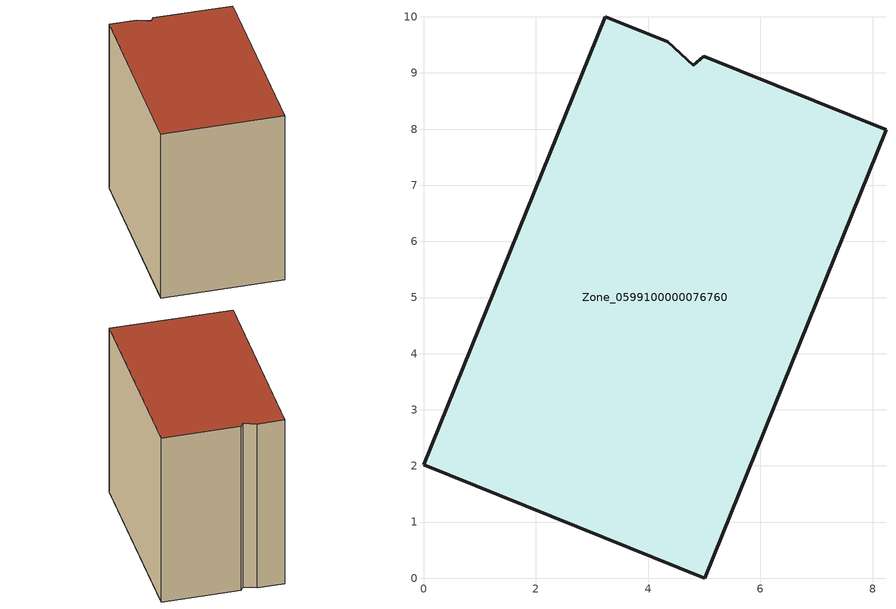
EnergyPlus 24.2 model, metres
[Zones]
Zone_0599100000076760
 floor ground (C_G): 0,2.02 3.24,10 4.35,9.55 4.81,9.14 4.99,9.29 8.24,7.99 5.01,0 z0
 wall outside (C_F): 3.24,10 0,2.02 5.01,0 8.24,7.99 4.99,9.29 4.81,9.14 4.35,9.55 3.24,10 z0:8.32
 roof outside (C_R): 8.24,7.99 4.99,9.29 4.81,9.14 4.35,9.55 3.24,10 0,2.02 5.01,0 z8.32
[BUILDING]
Pand.0599100000076760: North Axis=0; Terrain=City; Loads Convergence Tolerance Value=0.04; Temperature Convergence Tolerance Value=0.4; Solar Distribution=FullExterior; Maximum Number of Warmup Days=25; Minimum Number of Warmup Days=1
[Site:Location]
Rotterdam.The.Hague.AP_ZH_NLD Design_Conditions: Latitude=51.96; Longitude=4.45; Time Zone=1; Elevation=-4.5
[SITE:GROUNDTEMPERATURE:BUILDINGSURFACE]
18, 18, 18, 18, 18, 18, 18, 18, 18, 18, 18, 18
[MATERIAL] Thermal Absorptance=0.9; Solar Absorptance=0.7; Visible Absorptance=0.7
Name | Roughness | Thickness | Conductivity | Density | Specific Heat
G.TI.1975-1991 | MediumSmooth | 0.15 | 0.288461 | 540 | 1210
F.TI.1975-1991 | Rough | 0.3 | 0.230769 | 1920 | 840
R.TI.1975-1991 | MediumRough | 0.2 | 0.153846 | 1500 | 1000
[CONSTRUCTION]
C_G: G.TI.1975-1991
C_F: F.TI.1975-1991
C_R: R.TI.1975-1991
[ZONE]
Zone_0599100000076760: Type=1; Multiplier=1; Ceiling Height=Autocalculate; Volume=Autocalculate; Floor Area=autocalculate; Part of Total Floor Area=Yes
[ZONEINFILTRATION:DESIGNFLOWRATE]
Infil_Zone_0599100000076760: Zone or ZoneList or Space or SpaceList=Zone_0599100000076760; Schedule=AlwaysOn; Design Flow Rate Calculation Method=Flow/Area; Flow Rate per Floor Area=0.003; Constant Term Coefficient=1; Temperature Term Coefficient=0; Velocity Term Coefficient=0; Velocity Squared Term Coefficient=0
[HVACTEMPLATE:ZONE:IDEALLOADSAIRSYSTEM]
Zone_0599100000076760: Maximum Heating Supply Air Temperature=50; Minimum Cooling Supply Air Temperature=13; Maximum Heating Supply Air Humidity Ratio=0.0156; Minimum Cooling Supply Air Humidity Ratio=0.0077; Heating Limit=NoLimit; Cooling Limit=NoLimit; Dehumidification Control Type=ConstantSensibleHeatRatio; Cooling Sensible Heat Ratio=0.7; Dehumidification Setpoint=60; Humidification Control Type=None; Humidification Setpoint=30; Outdoor Air Method=None; Outdoor Air Flow Rate per Person=0.00944; Outdoor Air Flow Rate per Zone Floor Area=0; Outdoor Air Flow Rate per Zone=0; Demand Controlled Ventilation Type=None; Outdoor Air Economizer Type=NoEconomizer; Heat Recovery Type=None; Sensible Heat Recovery Effectiveness=0.7; Latent Heat Recovery Effectiveness=0.65
[ZONECONTROL:THERMOSTAT]
ThermostatControl_Zone_0599100000076760: Zone or ZoneList=Zone_0599100000076760; Control Type Schedule=DualSetpointControlType; Control 1=Thermostat_Zone_0599100000076760; Temperature Difference Between Cutout And Setpoint=0
[THERMOSTATSETPOINT:DUALSETPOINT]
Thermostat_Zone_0599100000076760: Heating Setpoint Temperature Schedule=HeatingSetpoint_Zone_0599100000076760; Cooling Setpoint Temperature Schedule=CoolingSetpoint_Zone_0599100000076760
[SCHEDULE:COMPACT]
HeatingSetpoint_Zone_0599100000076760: Through: 12/31, For: AllDays, Until: 24:00, 21
CoolingSetpoint_Zone_0599100000076760: Through: 12/31, For: AllDays, Until: 24:00, 24
DualSetpointControlType: Through: 12/31, For: AllDays, Until: 24:00, 4
AlwaysOn: Through: 12/31, For: AllDays, Until: 24:00, 1
